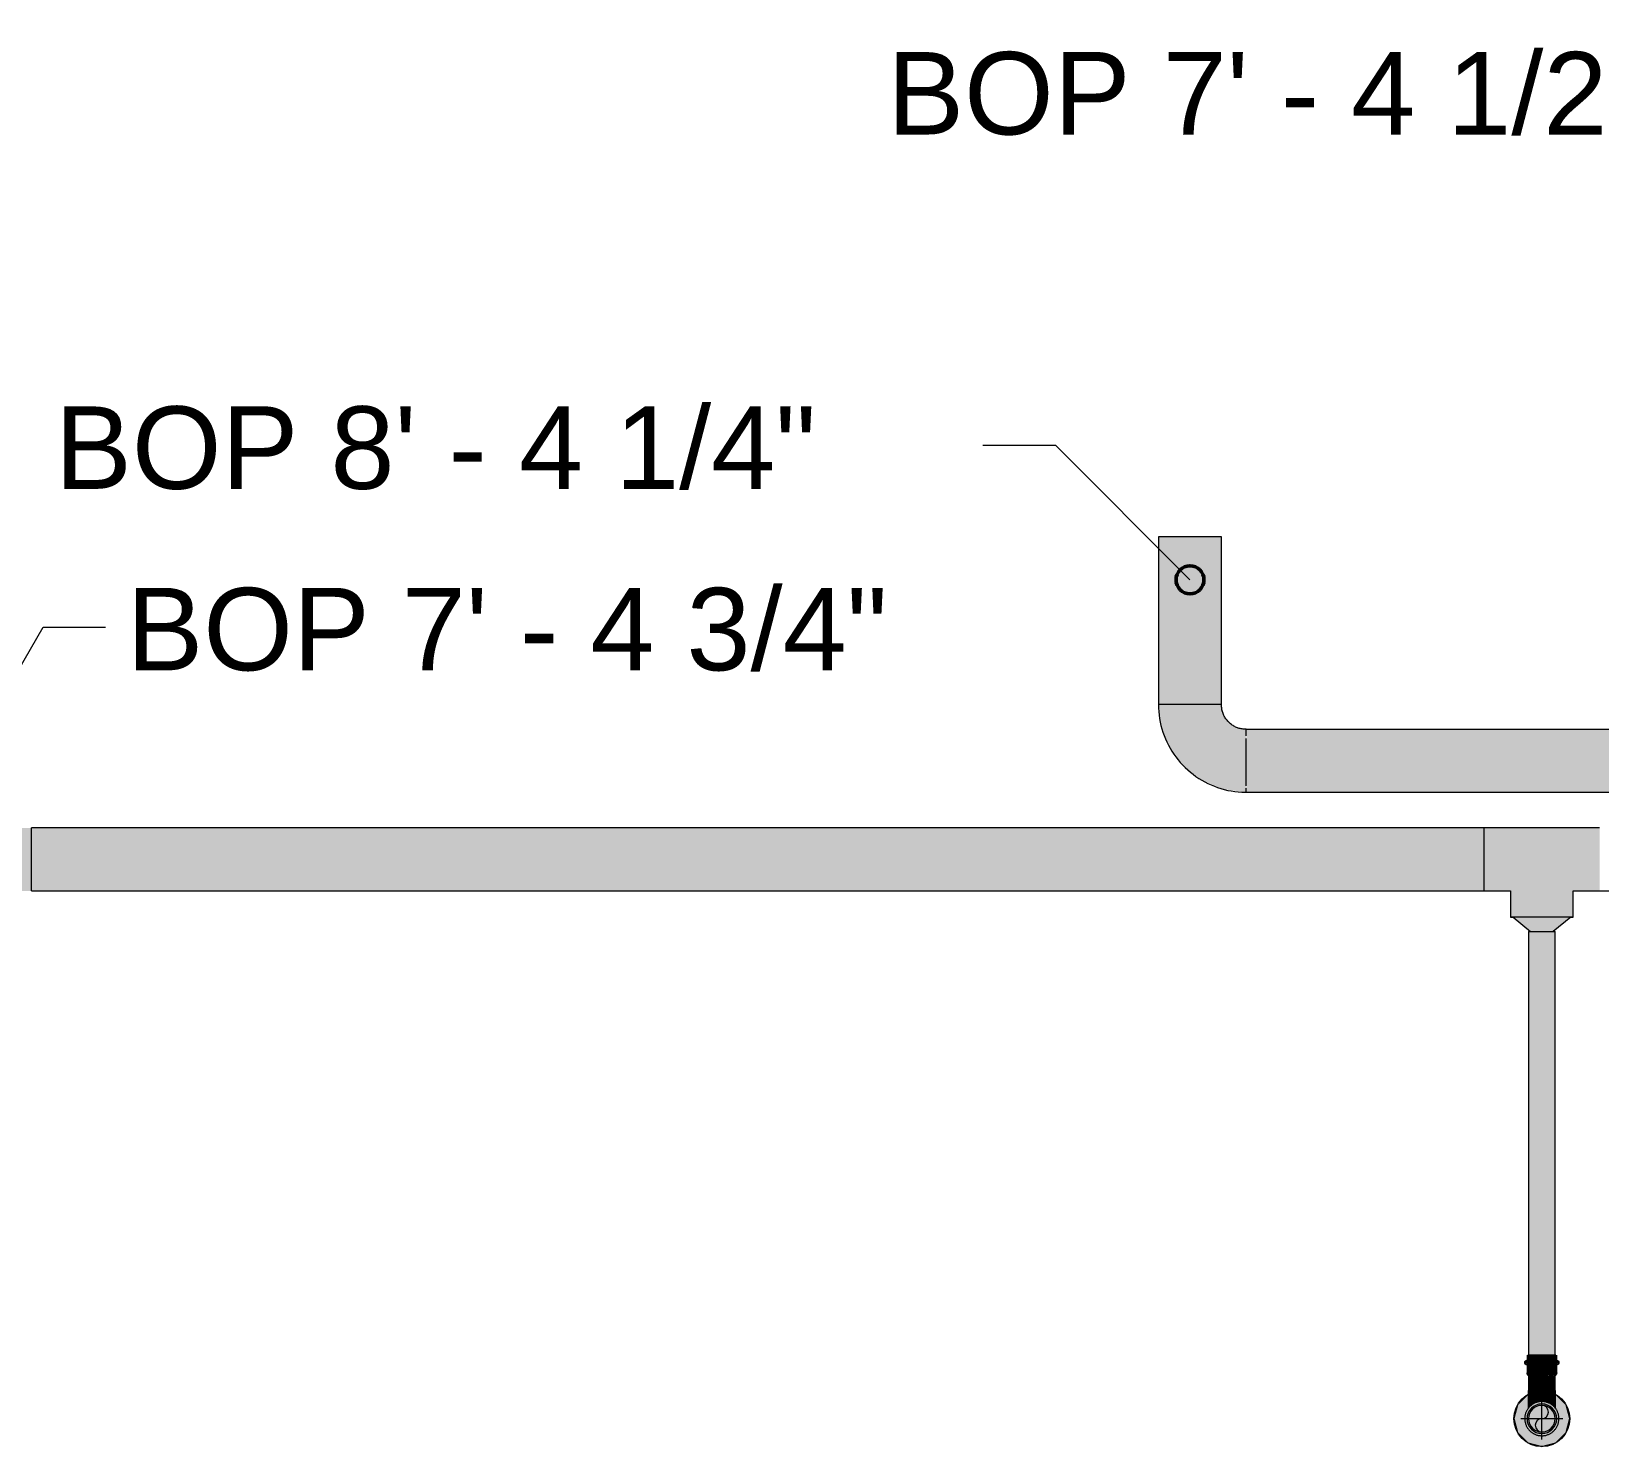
# Model space of a CAD drawing. Header units: inches. Extents: x -3385 to 41, y 7 to 1342.
# Drawn here: x -615.9 to -503.7, y 533.7 to 635 of the extents above; entities that cross this region are included whole.
import ezdxf

# ---------------------------------------------------------------- set-up
doc = ezdxf.new("R2010")
doc.units = ezdxf.units.IN
doc.header["$MEASUREMENT"] = 0
for name, color, linetype, lineweight in [('A-ANNO-NOTE', 131, 'Continuous', 9), ('G-ANNO-DIMS', 111, 'Continuous', 9), ('P-PIPE', 3, 'Continuous', 9), ('P-PIPE-CNTR', 3, 'Continuous', 9)]:
    doc.layers.add(name, color=color, linetype=linetype, lineweight=lineweight)
doc.styles.add('Arial', font='arial.ttf', dxfattribs={"height": 5.901198})

# ---------------------------------------------------------------- blocks, each defined once
blk = doc.blocks.new('Victaulic-VicPress316-Elbow 90-45deg Style P568_P571 - Standard-V1-LOWER PARKING')
at = {"layer": 'P-PIPE'}
for points in [[(-508.3, 539.59), (-507.83, 539.59), (-507.83, 539.92), (-508.88, 539.9), (-509, 539.87), (-509.05, 539.75), (-509, 539.7), (-508.84, 539.59), (-508.45, 539.59)], [(-508.51, 539.92), (-507.83, 539.92), (-507.83, 540.29), (-508.84, 540.29), (-508.84, 539.92), (-508.6, 539.92)], [(-508.06, 539.03), (-507.83, 539.03), (-507.83, 539.59), (-508.84, 539.59), (-508.84, 539.03), (-508.14, 539.03)], [(-507.02, 539.92), (-506.82, 539.92), (-506.82, 540.29), (-507.83, 540.29), (-507.83, 539.92), (-507.16, 539.92)], [(-507.55, 539.59), (-506.82, 539.59), (-506.61, 539.75), (-506.67, 539.87), (-506.82, 539.92), (-507.83, 539.92), (-507.83, 539.59)], [(-506.91, 539.03), (-506.82, 539.03), (-506.82, 539.59), (-507.83, 539.59), (-507.83, 539.03), (-507.02, 539.03)], [(-507.83, 538.81), (-507.83, 539.03), (-508.84, 539.03), (-508.86, 538.91), (-508.81, 538.85), (-508.72, 538.81), (-508.65, 538.84), (-508.37, 538.81), (-508.29, 538.83), (-508.04, 538.83), (-507.83, 538.81)], [(-508, 537.76), (-507.83, 537.76), (-507.83, 538.81), (-508.15, 538.84), (-508.45, 538.82), (-508.56, 538.84), (-508.66, 538.84), (-508.73, 538.81), (-508.78, 538.84), (-508.77, 537.76), (-508.08, 537.76)], [(-507.29, 538.81), (-507.22, 538.82), (-507.1, 538.84), (-506.98, 538.84), (-506.92, 538.82), (-506.82, 538.88), (-506.8, 538.91), (-506.82, 539.03), (-507.83, 539.03), (-507.83, 538.81), (-507.55, 538.85), (-507.34, 538.83)], [(-507.23, 537.76), (-506.88, 537.76), (-506.88, 538.84), (-506.94, 538.81), (-507.02, 538.84), (-507.1, 538.84), (-507.18, 538.83), (-507.29, 538.81), (-507.39, 538.83), (-507.63, 538.84), (-507.83, 538.81), (-507.83, 537.76), (-507.36, 537.76)], [(-508.78, 536.5), (-508.68, 536.6), (-508.29, 536.87), (-508.07, 536.94), (-507.83, 536.97), (-507.83, 537.76), (-508.78, 537.76), (-508.78, 536.51)], [(-506.88, 536.5), (-506.9, 537.76), (-507.83, 537.76), (-507.83, 536.97), (-507.57, 536.94), (-507.33, 536.85), (-506.94, 536.57), (-506.89, 536.51)], [(-507.83, 534.6), (-507.83, 534.68), (-508.45, 534.89), (-508.84, 535.42), (-508.84, 536.07), (-508.45, 536.6), (-507.83, 536.8), (-507.83, 536.97), (-508.07, 536.94), (-508.3, 536.87), (-508.72, 536.57), (-508.88, 536.38), (-509, 536.07), (-509.05, 535.74), (-509, 535.4), (-508.88, 535.11), (-508.68, 534.89), (-508.3, 534.61)], [(-507.83, 534.68), (-507.83, 534.79), (-508.09, 534.83), (-508.31, 534.92), (-508.5, 535.07), (-508.65, 535.27), (-508.75, 535.5), (-508.78, 535.74), (-508.73, 536.04), (-508.72, 536.05), (-508.65, 536.22), (-508.5, 536.41), (-508.31, 536.57), (-508.08, 536.66), (-507.83, 536.69), (-507.83, 536.8), (-508.45, 536.6), (-508.84, 536.07), (-508.84, 535.42), (-508.45, 534.89), (-507.83, 534.68)], [(-507.83, 534.52), (-507.59, 534.54), (-507.36, 534.61), (-506.94, 534.92), (-506.77, 535.15), (-506.66, 535.41), (-506.61, 535.74), (-506.67, 536.08), (-506.78, 536.38), (-506.98, 536.6), (-507.36, 536.87), (-507.59, 536.94), (-507.83, 536.97), (-507.83, 536.8), (-507.21, 536.6), (-506.82, 536.07), (-506.82, 535.42), (-507.21, 534.89), (-507.83, 534.68), (-507.83, 534.54)], [(-507.83, 534.68), (-507.21, 534.89), (-506.82, 535.42), (-506.82, 536.07), (-507.21, 536.6), (-507.83, 536.8), (-507.83, 536.69), (-507.57, 536.65), (-507.36, 536.57), (-507.16, 536.41), (-507.01, 536.22), (-506.91, 535.99), (-506.88, 535.74), (-506.93, 535.45), (-506.94, 535.43), (-507.04, 535.23), (-507.16, 535.07), (-507.36, 534.92), (-507.59, 534.83), (-507.83, 534.79), (-507.83, 534.72)], [(-507.3, 534.97), (-507.27, 534.98), (-507.29, 534.97)]]:
    blk.add_hatch(color=256, dxfattribs=at).paths.add_polyline_path(points, flags=0)
for p, q in [((-508.89, 540.29), (-508.89, 539.92)), ((-508.89, 539.59), (-508.89, 539.03)), ((-507.83, 540.29), (-508.84, 540.29)), ((-508.84, 539.92), (-507.83, 539.92)), ((-508.84, 539.59), (-507.83, 539.59)), ((-506.82, 540.29), (-507.83, 540.29)), ((-507.83, 539.92), (-506.82, 539.92)), ((-507.83, 539.59), (-506.82, 539.59)), ((-506.77, 539.92), (-506.77, 540.29)), ((-506.77, 539.03), (-506.77, 539.59)), ((-508.78, 538.86), (-508.78, 537.76)), ((-508.41, 538.81), (-508.37, 538.81)), ((-507.29, 538.81), (-507.25, 538.81)), ((-506.88, 537.76), (-506.88, 538.86)), ((-508.78, 535.75), (-508.78, 535.76)), ((-508.78, 535.69), (-508.78, 535.73))]:
    blk.add_line(p, q, dxfattribs=at)
at = {"layer": 'P-PIPE', "flags": 128}
for points in [[(-508.89, 539.59), (-508.9, 539.59), (-508.9, 539.59), (-508.91, 539.59), (-508.92, 539.59), (-508.92, 539.59), (-508.93, 539.59), (-508.94, 539.59), (-508.94, 539.6), (-508.95, 539.6), (-508.95, 539.6), (-508.96, 539.6), (-508.97, 539.61), (-508.97, 539.61), (-508.98, 539.61), (-508.98, 539.62), (-508.99, 539.62), (-508.99, 539.62), (-509, 539.63), (-509, 539.63), (-509.01, 539.64), (-509.01, 539.64), (-509.02, 539.65), (-509.02, 539.65), (-509.02, 539.66), (-509.03, 539.66), (-509.03, 539.67), (-509.03, 539.68), (-509.04, 539.68), (-509.04, 539.69), (-509.04, 539.69), (-509.05, 539.7), (-509.05, 539.71), (-509.05, 539.71), (-509.05, 539.72), (-509.05, 539.72), (-509.05, 539.73), (-509.05, 539.74), (-509.05, 539.74), (-509.05, 539.75), (-509.05, 539.76), (-509.05, 539.76), (-509.05, 539.77), (-509.05, 539.78), (-509.05, 539.78), (-509.05, 539.79), (-509.05, 539.8), (-509.05, 539.8), (-509.04, 539.81), (-509.04, 539.82), (-509.04, 539.82), (-509.04, 539.83), (-509.03, 539.83), (-509.03, 539.84), (-509.03, 539.84), (-509.02, 539.85), (-509.02, 539.85), (-509.01, 539.86), (-509.01, 539.86), (-509.01, 539.87), (-509, 539.87), (-509, 539.88), (-508.99, 539.88), (-508.99, 539.89), (-508.98, 539.89), (-508.97, 539.89), (-508.97, 539.9), (-508.96, 539.9), (-508.96, 539.9), (-508.95, 539.91), (-508.94, 539.91), (-508.94, 539.91), (-508.93, 539.91), (-508.93, 539.91), (-508.92, 539.91), (-508.91, 539.92), (-508.91, 539.92), (-508.9, 539.92), (-508.89, 539.92), (-508.89, 539.92)], [(-507.83, 539.92), (-507.87, 539.92), (-507.92, 539.92), (-507.96, 539.92), (-508, 539.92), (-508.04, 539.92), (-508.08, 539.92), (-508.12, 539.92), (-508.16, 539.92), (-508.2, 539.92), (-508.24, 539.92), (-508.28, 539.92), (-508.32, 539.92), (-508.36, 539.92), (-508.39, 539.92), (-508.43, 539.92), (-508.46, 539.92), (-508.5, 539.92), (-508.53, 539.92), (-508.56, 539.92), (-508.59, 539.92), (-508.62, 539.92), (-508.65, 539.92), (-508.67, 539.92), (-508.7, 539.92), (-508.72, 539.92), (-508.74, 539.92), (-508.76, 539.92), (-508.78, 539.92), (-508.8, 539.92), (-508.82, 539.92), (-508.83, 539.92), (-508.85, 539.92), (-508.86, 539.92), (-508.87, 539.92), (-508.87, 539.92), (-508.88, 539.92), (-508.89, 539.92), (-508.89, 539.92), (-508.89, 539.92), (-508.89, 539.92)], [(-508.89, 539.92), (-508.89, 539.92), (-508.89, 539.92), (-508.88, 539.92), (-508.88, 539.92), (-508.87, 539.92), (-508.86, 539.92), (-508.85, 539.92), (-508.84, 539.92)], [(-508.83, 539.59), (-508.85, 539.59), (-508.86, 539.59), (-508.87, 539.59), (-508.87, 539.59), (-508.88, 539.59), (-508.89, 539.59), (-508.89, 539.59), (-508.89, 539.59), (-508.89, 539.59)], [(-508.89, 539.59), (-508.89, 539.59), (-508.89, 539.59), (-508.88, 539.59), (-508.88, 539.59), (-508.87, 539.59), (-508.86, 539.59), (-508.85, 539.59), (-508.84, 539.59), (-508.82, 539.59), (-508.81, 539.59), (-508.79, 539.59), (-508.77, 539.59), (-508.75, 539.59), (-508.73, 539.59), (-508.7, 539.59), (-508.68, 539.59), (-508.65, 539.59), (-508.63, 539.59), (-508.6, 539.59), (-508.57, 539.59), (-508.54, 539.59), (-508.51, 539.59), (-508.47, 539.59), (-508.44, 539.59), (-508.4, 539.59), (-508.37, 539.59), (-508.33, 539.59), (-508.29, 539.59), (-508.25, 539.59), (-508.21, 539.59), (-508.17, 539.59), (-508.13, 539.59), (-508.09, 539.59), (-508.05, 539.59), (-508.01, 539.59), (-507.97, 539.59), (-507.93, 539.59), (-507.88, 539.59), (-507.84, 539.59), (-507.83, 539.59)], [(-506.77, 539.92), (-506.77, 539.92), (-506.78, 539.92), (-506.78, 539.92), (-506.79, 539.92), (-506.79, 539.92), (-506.8, 539.92), (-506.81, 539.92), (-506.83, 539.92), (-506.84, 539.92), (-506.86, 539.92), (-506.87, 539.92), (-506.89, 539.92), (-506.91, 539.92), (-506.93, 539.92), (-506.96, 539.92), (-506.98, 539.92), (-507.01, 539.92), (-507.03, 539.92), (-507.06, 539.92), (-507.09, 539.92), (-507.12, 539.92), (-507.16, 539.92), (-507.19, 539.92), (-507.22, 539.92), (-507.26, 539.92), (-507.29, 539.92), (-507.33, 539.92), (-507.37, 539.92), (-507.41, 539.92), (-507.45, 539.92), (-507.49, 539.92), (-507.53, 539.92), (-507.57, 539.92), (-507.61, 539.92), (-507.65, 539.92), (-507.69, 539.92), (-507.73, 539.92), (-507.78, 539.92), (-507.82, 539.92), (-507.83, 539.92)], [(-507.83, 539.59), (-507.79, 539.59), (-507.75, 539.59), (-507.7, 539.59), (-507.66, 539.59), (-507.62, 539.59), (-507.58, 539.59), (-507.54, 539.59), (-507.5, 539.59), (-507.46, 539.59), (-507.42, 539.59), (-507.38, 539.59), (-507.34, 539.59), (-507.3, 539.59), (-507.27, 539.59), (-507.23, 539.59), (-507.2, 539.59), (-507.16, 539.59), (-507.13, 539.59), (-507.1, 539.59), (-507.07, 539.59), (-507.04, 539.59), (-507.01, 539.59), (-506.99, 539.59), (-506.96, 539.59), (-506.94, 539.59), (-506.92, 539.59), (-506.9, 539.59), (-506.88, 539.59), (-506.86, 539.59), (-506.84, 539.59), (-506.83, 539.59), (-506.82, 539.59), (-506.8, 539.59), (-506.8, 539.59), (-506.79, 539.59), (-506.78, 539.59), (-506.78, 539.59), (-506.77, 539.59), (-506.77, 539.59), (-506.77, 539.59)], [(-506.83, 539.92), (-506.82, 539.92), (-506.8, 539.92), (-506.8, 539.92), (-506.79, 539.92), (-506.78, 539.92), (-506.78, 539.92), (-506.77, 539.92), (-506.77, 539.92), (-506.77, 539.92)], [(-506.77, 539.59), (-506.77, 539.59), (-506.78, 539.59), (-506.78, 539.59), (-506.79, 539.59), (-506.79, 539.59), (-506.8, 539.59), (-506.81, 539.59), (-506.83, 539.59)], [(-506.77, 539.92), (-506.77, 539.92), (-506.76, 539.92), (-506.75, 539.92), (-506.75, 539.92), (-506.74, 539.91), (-506.73, 539.91), (-506.73, 539.91), (-506.72, 539.91), (-506.71, 539.91), (-506.71, 539.9), (-506.7, 539.9), (-506.7, 539.9), (-506.69, 539.9), (-506.68, 539.89), (-506.68, 539.89), (-506.67, 539.88), (-506.67, 539.88), (-506.66, 539.88), (-506.66, 539.87), (-506.65, 539.87), (-506.65, 539.86), (-506.64, 539.86), (-506.64, 539.85), (-506.64, 539.85), (-506.63, 539.84), (-506.63, 539.84), (-506.63, 539.83), (-506.62, 539.82), (-506.62, 539.82), (-506.62, 539.81), (-506.62, 539.81), (-506.61, 539.8), (-506.61, 539.79), (-506.61, 539.79), (-506.61, 539.78), (-506.61, 539.77), (-506.61, 539.77), (-506.61, 539.76), (-506.61, 539.75), (-506.61, 539.75), (-506.61, 539.74), (-506.61, 539.73), (-506.61, 539.73), (-506.61, 539.72), (-506.61, 539.72), (-506.61, 539.71), (-506.62, 539.7), (-506.62, 539.7), (-506.62, 539.69), (-506.62, 539.68), (-506.63, 539.68), (-506.63, 539.67), (-506.63, 539.67), (-506.63, 539.66), (-506.64, 539.66), (-506.64, 539.65), (-506.65, 539.65), (-506.65, 539.64), (-506.66, 539.64), (-506.66, 539.63), (-506.67, 539.63), (-506.67, 539.62), (-506.68, 539.62), (-506.68, 539.62), (-506.69, 539.61), (-506.69, 539.61), (-506.7, 539.61), (-506.7, 539.6), (-506.71, 539.6), (-506.72, 539.6), (-506.72, 539.6), (-506.73, 539.59), (-506.74, 539.59), (-506.74, 539.59), (-506.75, 539.59), (-506.76, 539.59), (-506.76, 539.59), (-506.77, 539.59), (-506.77, 539.59)], [(-508.78, 538.81), (-508.79, 538.82), (-508.8, 538.83), (-508.81, 538.83), (-508.81, 538.84), (-508.82, 538.85), (-508.83, 538.86), (-508.83, 538.87), (-508.84, 538.88), (-508.85, 538.89), (-508.85, 538.89), (-508.86, 538.9), (-508.86, 538.91), (-508.87, 538.92), (-508.87, 538.93), (-508.88, 538.94), (-508.88, 538.95), (-508.88, 538.97), (-508.88, 538.98), (-508.89, 538.99), (-508.89, 539), (-508.89, 539.01), (-508.89, 539.02), (-508.89, 539.03), (-508.89, 539.03)], [(-506.77, 539.03), (-506.77, 539.02), (-506.77, 539.01), (-506.77, 539), (-506.78, 538.99), (-506.78, 538.98), (-506.78, 538.97), (-506.78, 538.96), (-506.79, 538.95), (-506.79, 538.94), (-506.79, 538.93), (-506.8, 538.92), (-506.8, 538.91), (-506.81, 538.9), (-506.81, 538.89), (-506.82, 538.88), (-506.83, 538.87), (-506.83, 538.86), (-506.84, 538.85), (-506.85, 538.84), (-506.85, 538.84), (-506.86, 538.83), (-506.87, 538.82), (-506.88, 538.82), (-506.88, 538.81)], [(-508.78, 536.5), (-508.78, 536.54), (-508.78, 536.6), (-508.78, 536.67), (-508.78, 536.74), (-508.78, 536.81), (-508.78, 536.88), (-508.78, 536.95), (-508.78, 537.03), (-508.78, 537.1), (-508.78, 537.18), (-508.78, 537.26), (-508.78, 537.34), (-508.78, 537.42), (-508.78, 537.5), (-508.78, 537.58), (-508.78, 537.66), (-508.78, 537.74), (-508.78, 537.76)], [(-506.88, 537.76), (-506.88, 537.68), (-506.88, 537.6), (-506.88, 537.52), (-506.88, 537.44), (-506.88, 537.36), (-506.88, 537.28), (-506.88, 537.2), (-506.88, 537.12), (-506.88, 537.05), (-506.88, 536.97), (-506.88, 536.9), (-506.88, 536.83), (-506.88, 536.76), (-506.88, 536.69), (-506.88, 536.62), (-506.88, 536.55), (-506.88, 536.5)], [(-507.83, 536.97), (-507.88, 536.97), (-507.93, 536.96), (-507.98, 536.96), (-508.03, 536.95), (-508.07, 536.94), (-508.12, 536.93), (-508.17, 536.92), (-508.22, 536.9), (-508.26, 536.89), (-508.31, 536.87), (-508.35, 536.85), (-508.4, 536.83), (-508.44, 536.8), (-508.48, 536.78), (-508.52, 536.75), (-508.56, 536.72), (-508.6, 536.69), (-508.64, 536.66), (-508.67, 536.63), (-508.71, 536.6), (-508.74, 536.56), (-508.77, 536.52), (-508.8, 536.48), (-508.83, 536.44), (-508.86, 536.4), (-508.89, 536.36), (-508.91, 536.32), (-508.93, 536.28), (-508.95, 536.23), (-508.97, 536.19), (-508.99, 536.14), (-509, 536.09), (-509.02, 536.05), (-509.03, 536), (-509.04, 535.95), (-509.04, 535.9), (-509.05, 535.85), (-509.05, 535.8), (-509.05, 535.76), (-509.05, 535.71), (-509.05, 535.66), (-509.05, 535.61), (-509.04, 535.56), (-509.03, 535.51), (-509.02, 535.46), (-509.01, 535.42), (-509, 535.37), (-508.98, 535.32), (-508.96, 535.28), (-508.94, 535.23), (-508.92, 535.19), (-508.9, 535.15), (-508.87, 535.1), (-508.85, 535.06), (-508.82, 535.02), (-508.79, 534.98), (-508.76, 534.95), (-508.73, 534.91), (-508.69, 534.87), (-508.66, 534.84), (-508.62, 534.81), (-508.58, 534.78), (-508.54, 534.75), (-508.5, 534.72), (-508.46, 534.69), (-508.42, 534.67), (-508.38, 534.65), (-508.33, 534.63), (-508.29, 534.61), (-508.24, 534.59), (-508.19, 534.57), (-508.15, 534.56), (-508.1, 534.55), (-508.05, 534.54), (-508, 534.53), (-507.95, 534.53), (-507.91, 534.52), (-507.86, 534.52), (-507.83, 534.52)], [(-507.83, 534.52), (-507.78, 534.52), (-507.73, 534.52), (-507.68, 534.53), (-507.64, 534.53), (-507.59, 534.54), (-507.54, 534.55), (-507.49, 534.57), (-507.45, 534.58), (-507.4, 534.6), (-507.35, 534.62), (-507.31, 534.64), (-507.27, 534.66), (-507.22, 534.68), (-507.18, 534.71), (-507.14, 534.73), (-507.1, 534.76), (-507.06, 534.79), (-507.02, 534.82), (-506.99, 534.86), (-506.95, 534.89), (-506.92, 534.93), (-506.89, 534.96), (-506.86, 535), (-506.83, 535.04), (-506.8, 535.08), (-506.78, 535.12), (-506.75, 535.17), (-506.73, 535.21), (-506.71, 535.25), (-506.69, 535.3), (-506.67, 535.35), (-506.66, 535.39), (-506.65, 535.44), (-506.63, 535.49), (-506.63, 535.53), (-506.62, 535.58), (-506.61, 535.63), (-506.61, 535.68), (-506.61, 535.73), (-506.61, 535.78), (-506.61, 535.83), (-506.61, 535.88), (-506.62, 535.92), (-506.63, 535.97), (-506.64, 536.02), (-506.65, 536.07), (-506.67, 536.12), (-506.68, 536.16), (-506.7, 536.21), (-506.72, 536.25), (-506.74, 536.3), (-506.76, 536.34), (-506.79, 536.38), (-506.81, 536.42), (-506.84, 536.46), (-506.87, 536.5), (-506.9, 536.54), (-506.93, 536.58), (-506.97, 536.61), (-507, 536.65), (-507.04, 536.68), (-507.08, 536.71), (-507.12, 536.74), (-507.16, 536.77), (-507.2, 536.79), (-507.24, 536.82), (-507.29, 536.84), (-507.33, 536.86), (-507.38, 536.88), (-507.42, 536.9), (-507.47, 536.91), (-507.51, 536.92), (-507.56, 536.94), (-507.61, 536.95), (-507.66, 536.95), (-507.71, 536.96), (-507.76, 536.96), (-507.8, 536.97), (-507.83, 536.97)], [(-506.88, 535.75), (-506.88, 535.75), (-506.88, 535.74), (-506.88, 535.74)]]:
    blk.add_lwpolyline(points, dxfattribs=at)
at = {"layer": 'P-PIPE'}
for radius, start, end in [(1.06, 90, 270), (0.95, 124.5981, 127.6477), (1.06, 270, 90), (0.95, 52.279, 55.4643), (0.95, 160.7022, 162), (0.95, 198, 199.2978), (0.95, 18, 19.4332), (0.95, 340.5668, 342), (0.95, 232.3523, 235.4019), (0.95, 304.5357, 307.721)]:
    blk.add_arc((-507.83, 535.74), radius, start, end, dxfattribs=at)
blk = doc.blocks.new('Elbow - Welded - Generic - Standard-1198198-LOWER PARKING')
at = {"layer": 'P-PIPE'}
blk.add_hatch(color=256, dxfattribs=at).paths.add_polyline_path([(-528.98, 580.55), (-528.98, 581.68), (-528.98, 585.05), (-529.86, 585.28), (-530.51, 585.93), (-530.75, 586.81), (-531.04, 586.81), (-531.05, 586.82), (-534.12, 586.82), (-535.25, 586.81), (-535.03, 585.19), (-534.41, 583.68), (-533.41, 582.38), (-532.09, 581.38), (-530.6, 580.76), (-528.99, 580.55)], flags=0)
at = {"layer": 'P-PIPE', "flags": 128}
for points in [[(-535.25, 586.81), (-535.24, 586.56), (-535.23, 586.31), (-535.2, 586.06), (-535.17, 585.81), (-535.12, 585.57), (-535.07, 585.32), (-535, 585.08), (-534.93, 584.84), (-534.84, 584.6), (-534.75, 584.37), (-534.65, 584.14), (-534.54, 583.92), (-534.42, 583.7), (-534.29, 583.48), (-534.15, 583.27), (-534.01, 583.07), (-533.85, 582.87), (-533.69, 582.68), (-533.52, 582.49), (-533.35, 582.32), (-533.16, 582.15), (-532.97, 581.98), (-532.78, 581.83), (-532.57, 581.68), (-532.37, 581.54), (-532.15, 581.41), (-531.93, 581.28), (-531.71, 581.17), (-531.48, 581.07), (-531.25, 580.97), (-531.02, 580.88), (-530.78, 580.81), (-530.54, 580.74), (-530.29, 580.68), (-530.05, 580.64), (-529.8, 580.6), (-529.55, 580.57), (-529.3, 580.55), (-529.05, 580.55), (-528.98, 580.55)], [(-528.98, 585.05), (-529.05, 585.05), (-529.12, 585.05), (-529.19, 585.06), (-529.26, 585.07), (-529.33, 585.08), (-529.4, 585.1), (-529.47, 585.11), (-529.54, 585.13), (-529.6, 585.16), (-529.67, 585.18), (-529.73, 585.21), (-529.8, 585.24), (-529.86, 585.28), (-529.92, 585.31), (-529.98, 585.35), (-530.03, 585.39), (-530.09, 585.44), (-530.14, 585.48), (-530.2, 585.53), (-530.25, 585.58), (-530.29, 585.63), (-530.34, 585.69), (-530.38, 585.74), (-530.43, 585.8), (-530.47, 585.86), (-530.5, 585.92), (-530.54, 585.98), (-530.57, 586.04), (-530.6, 586.11), (-530.63, 586.17), (-530.65, 586.24), (-530.67, 586.3), (-530.69, 586.37), (-530.71, 586.44), (-530.72, 586.51), (-530.73, 586.58), (-530.74, 586.65), (-530.74, 586.72), (-530.75, 586.79), (-530.75, 586.81)]]:
    blk.add_lwpolyline(points, dxfattribs=at)
at = {"layer": 'P-PIPE'}
for centre, major_axis, ratio, start_param, end_param in [((-533, 586.81), (2.25, 0), 0.004167, 3.009642, 3.139503), ((-533, 586.81), (2.25, 0), 0.004167, 1.57082, 1.830506), ((-533, 586.81), (2.25, 0), 0.004167, 0, 0.25971), ((-528.98, 582.8), (0, 2.25), 0.002089, 6.025553, 6.283185), ((-528.98, 582.8), (0, 2.25), 0.002089, 5.763753, 5.892581), ((-528.98, 582.8), (0, 2.25), 0.002089, 4.716556, 4.974284), ((-528.98, 582.8), (0, 2.25), 0.002089, 4.454756, 4.712343), ((-528.98, 582.8), (0, 2.25), 0.002089, 4.192957, 4.450393), ((-528.98, 582.8), (0, 2.25), 0.002089, 3.407559, 3.536387), ((-528.98, 582.8), (0, 2.25), 0.002089, 3.145759, 3.274588)]:
    blk.add_ellipse(centre, major_axis=major_axis, ratio=ratio, start_param=start_param, end_param=end_param, dxfattribs=at)

msp = doc.modelspace()

# ---------------------------------------------------------------- hatches: boundary and pattern name
at = {"layer": 'A-ANNO-NOTE'}
msp.add_hatch(color=256, dxfattribs=at).paths.add_polyline_path([(-507.831, 533.743), (-506.831, 534.011), (-506.099, 534.743), (-505.831, 535.743), (-506.099, 536.743), (-506.831, 537.475), (-507.831, 537.743), (-508.831, 537.475), (-509.563, 536.743), (-509.831, 535.743), (-509.563, 534.743), (-508.831, 534.011)], flags=0)
h = msp.add_hatch(color=256, dxfattribs=at)
edge = h.paths.add_edge_path(flags=0)
edge.add_arc((-507.831, 535.743), 2, 0, 360)
at = {"layer": 'P-PIPE'}
for points in [[(-535.246, 586.811), (-534.587, 586.817), (-532.996, 586.82), (-532.996, 598.812), (-535.246, 598.803), (-535.246, 590.214)], [(-304.923, 582.795), (-295.941, 582.795), (-295.946, 585.045), (-528.98, 585.045), (-528.976, 583.92), (-528.975, 582.795), (-322.397, 582.795)], [(-295.946, 580.545), (-295.942, 581.67), (-295.941, 582.795), (-528.975, 582.795), (-528.979, 580.545), (-296.185, 580.545)], [(-619.469, 573.493), (-615.866, 573.494), (-615.862, 574.61), (-615.866, 577.993), (-617.75, 577.993), (-618.078, 577.657), (-619.995, 575.733), (-622.25, 577.993), (-624.134, 577.993), (-624.13, 576.86), (-624.132, 573.493)], [(-615.862, 575.743), (-511.96, 575.743), (-511.965, 577.993), (-615.866, 577.993), (-615.862, 576.86), (-615.862, 575.743)], [(-505.581, 571.609), (-505.581, 573.493), (-505.909, 573.829), (-507.826, 575.753), (-510.081, 573.493), (-510.081, 571.609), (-509.529, 571.616), (-506.702, 571.618), (-505.62, 571.61)], [(-509.888, 571.605), (-509.893, 571.609), (-508.836, 571.617), (-505.823, 571.61), (-506.62, 571.617), (-510.003, 571.612), (-509.893, 571.605)], [(-507.018, 570.578), (-505.768, 571.609), (-506.702, 571.617), (-509.782, 571.611), (-509.893, 571.609), (-508.643, 570.578), (-507.255, 570.58), (-507.019, 570.578)], [(-508.653, 540.293), (-507.831, 540.293), (-507.831, 570.578), (-508.781, 570.578), (-508.779, 540.293), (-508.744, 540.293)], [(-507.152, 540.293), (-506.881, 540.293), (-506.881, 570.578), (-507.831, 570.578), (-507.82, 540.293), (-507.159, 540.293)], [(-507.831, 534.793), (-507.585, 534.825), (-507.356, 534.92), (-507.159, 535.071), (-507.008, 535.268), (-506.913, 535.497), (-506.881, 535.743), (-506.913, 535.989), (-507.008, 536.218), (-507.159, 536.415), (-507.356, 536.566), (-507.585, 536.66), (-507.831, 536.693), (-508.077, 536.66), (-508.306, 536.566), (-508.503, 536.415), (-508.654, 536.218), (-508.749, 535.989), (-508.781, 535.743), (-508.749, 535.497), (-508.627, 535.232), (-508.503, 535.071), (-508.306, 534.92), (-508.077, 534.825)]]:
    msp.add_hatch(color=256, dxfattribs=at).paths.add_polyline_path(points, flags=0)
h = msp.add_hatch(color=256, dxfattribs=at)
h.paths.add_polyline_path([(-530.746, 586.811), (-530.746, 598.803), (-531.405, 598.81), (-532.996, 598.812), (-532.991, 586.82), (-530.784, 586.812)], flags=0)
h.paths.add_polyline_path([(-530.746, 586.813), (-530.75, 587.532), (-530.768, 590.214)], flags=0)
h.paths.add_polyline_path([(-532.414, 586.82), (-532.414, 586.831), (-532.414, 590.214)], flags=0)
h = msp.add_hatch(color=256, dxfattribs=at)
h.paths.add_polyline_path([(-511.965, 573.493), (-511.964, 573.493), (-510.081, 573.493), (-509.185, 574.393), (-507.826, 575.753), (-505.581, 573.493), (-503.697, 573.493), (-503.693, 574.627), (-503.697, 577.993), (-511.965, 577.993), (-511.961, 576.877), (-511.964, 573.514)], flags=0)
h.paths.add_polyline_path([(-511.96, 576.335), (-511.96, 576.335), (-505.883, 576.335)], flags=0)
h = msp.add_hatch(color=256, dxfattribs=at)
h.paths.add_polyline_path([(-615.866, 573.493), (-511.965, 573.494), (-511.961, 574.63), (-511.96, 575.743), (-615.862, 575.743), (-615.865, 573.531)], flags=0)
h.paths.add_polyline_path([(-615.862, 574.152), (-615.863, 574.152), (-601.994, 574.152)], flags=0)

# ---------------------------------------------------------------- linework, layer by layer
at = {"layer": 'A-ANNO-NOTE'}
for p, q in [((-508.831, 537.475), (-509.563, 536.743)), ((-507.831, 537.743), (-508.831, 537.475)), ((-506.831, 537.475), (-507.831, 537.743)), ((-506.099, 536.743), (-506.831, 537.475)), ((-509.563, 536.743), (-509.831, 535.743)), ((-505.831, 535.743), (-506.099, 536.743)), ((-509.831, 535.743), (-509.563, 534.743)), ((-506.099, 534.743), (-505.831, 535.743)), ((-509.563, 534.743), (-508.831, 534.011)), ((-508.831, 534.011), (-507.831, 533.743)), ((-507.831, 533.743), (-506.831, 534.011)), ((-506.831, 534.011), (-506.099, 534.743))]:
    msp.add_line(p, q, dxfattribs=at)
msp.add_circle((-507.831, 535.743), 2, dxfattribs=at)
at = {"layer": 'G-ANNO-DIMS'}
for p, q in [((-542.596, 605.341), (-558.613, 605.341)), ((-620, 583.733), (-615.019, 592.361)), ((-615.019, 592.361), (-610.567, 592.361))]:
    msp.add_line(p, q, dxfattribs=at)
at = {"layer": 'G-ANNO-DIMS', "lineweight": 50}
msp.add_circle((-532.996, 595.741), 1, dxfattribs=at)
at = {"layer": 'P-PIPE'}
for p, q in [((-535.246, 598.803), (-535.246, 586.811)), ((-530.746, 586.811), (-530.746, 598.803)), ((-295.946, 585.045), (-528.98, 585.045)), ((-528.98, 580.545), (-295.946, 580.545)), ((-511.965, 577.993), (-615.866, 577.993)), ((-503.697, 577.993), (-511.965, 577.993)), ((-615.866, 573.493), (-511.965, 573.493)), ((-511.965, 573.493), (-510.081, 573.493)), ((-510.081, 573.493), (-510.081, 571.609)), ((-505.581, 573.493), (-503.697, 573.493)), ((-505.581, 571.609), (-505.581, 573.493)), ((-503.697, 573.493), (-501.439, 573.493)), ((-509.893, 571.609), (-508.643, 570.578)), ((-505.768, 571.609), (-507.018, 570.578)), ((-508.781, 570.578), (-508.781, 540.293)), ((-508.781, 570.578), (-506.881, 570.578)), ((-506.881, 540.293), (-506.881, 570.578))]:
    msp.add_line(p, q, dxfattribs=at)
for centre, radius, start, end in [((-507.831, 535.743), 0.95, 0, 180), ((-507.831, 536.218), 0.475, 270, 90), ((-507.831, 535.743), 0.95, 180, 0), ((-507.831, 535.268), 0.475, 90, 270)]:
    msp.add_arc(centre, radius, start, end, dxfattribs=at)
for centre, major_axis, ratio, start_param, end_param in [((-532.996, 598.803), (2.25, 0), 0.0041206, 1.5707963, 3.1415927), ((-532.996, 598.803), (2.25, 0), 0.0041206, 0, 1.5707963), ((-532.996, 586.811), (2.25, 0), 0.0041206, 2.8797933, 3.0100294), ((-532.996, 586.811), (2.25, 0), 0.0041206, 2.6179939, 2.8783706), ((-532.996, 586.811), (2.25, 0), 0.0041206, 2.3561945, 2.6162698), ((-532.996, 586.811), (2.25, 0), 0.0041206, 2.0943951, 2.354325), ((-532.996, 586.811), (2.25, 0), 0.0041206, 1.8325957, 2.0924298), ((-532.996, 586.811), (2.25, 0), 0.0041206, 1.5707963, 1.8305538), ((-532.996, 586.811), (2.25, 0), 0.0041206, 1.3089969, 1.5686829), ((-532.996, 586.811), (2.25, 0), 0.0041206, 1.0471976, 1.3068069), ((-532.996, 586.811), (2.25, 0), 0.0041206, 0.7853982, 1.0449117), ((-532.996, 586.811), (2.25, 0), 0.0041206, 0.5235988, 0.7829669), ((-532.996, 586.811), (2.25, 0), 0.0041206, 0.2617994, 0.5208661), ((-532.996, 586.811), (2.25, 0), 0.0041206, 0, 0.129278), ((-528.98, 582.795), (0, 2.25), 0.0020833, 6.1543951, 6.2831853), ((-528.98, 582.795), (0, 2.25), 0.0020833, 5.8926646, 6.0213859), ((-528.98, 582.795), (0, 2.25), 0.0020833, 5.6308994, 5.7595865), ((-528.98, 582.795), (0, 2.25), 0.0020833, 5.2405436, 5.4977871), ((-528.98, 582.795), (0, 2.25), 0.0020833, 4.9785546, 5.2359878), ((-528.98, 582.795), (0, 2.25), 0.0020833, 4.7166036, 4.9741884), ((-528.98, 582.795), (0, 2.25), 0.0020833, 4.4546629, 4.712389), ((-528.98, 582.795), (0, 2.25), 0.0020833, 4.1927118, 4.4505896), ((-528.98, 582.795), (0, 2.25), 0.0020833, 3.9307229, 4.1887902), ((-528.98, 582.795), (0, 2.25), 0.0020833, 3.7981512, 3.9269908), ((-528.98, 582.795), (0, 2.25), 0.0020833, 3.2745389, 3.403392), ((-528.98, 582.795), (0, 2.25), 0.0020833, 3.536327, 3.6651914), ((-615.866, 575.743), (0, 2.25), 0.0019107, 6.1501904, 6.2790187), ((-615.866, 575.743), (0, 2.25), 0.0019107, 6.0213859, 6.1502133), ((-615.866, 575.743), (0, 2.25), 0.0019107, 5.888391, 6.0172193), ((-615.866, 575.743), (0, 2.25), 0.0019107, 5.7595865, 5.8884139), ((-615.866, 575.743), (0, 2.25), 0.0019107, 5.6265916, 5.7554199), ((-511.965, 575.743), (0, 2.25), 0.0019107, 6.1545651, 6.2831853), ((-511.965, 575.743), (0, 2.25), 0.0019107, 6.0259711, 6.2831853), ((-511.965, 575.743), (0, 2.25), 0.0019107, 5.8927657, 6.0213859), ((-511.965, 575.743), (0, 2.25), 0.0019107, 5.7641717, 5.8927919), ((-511.965, 575.743), (0, 2.25), 0.0019107, 5.6309663, 5.7595865), ((-615.866, 575.743), (0, 2.25), 0.0019107, 5.4977871, 5.6240114), ((-615.866, 575.743), (0, 2.25), 0.0019107, 5.2359878, 5.4940551), ((-615.866, 575.743), (0, 2.25), 0.0019107, 5.2363734, 5.4936205), ((-615.866, 575.743), (0, 2.25), 0.0019107, 4.9741884, 5.2320662), ((-615.866, 575.743), (0, 2.25), 0.0019107, 4.9743854, 5.2318211), ((-511.965, 575.743), (0, 2.25), 0.0019107, 5.5023723, 5.6309925), ((-511.965, 575.743), (0, 2.25), 0.0019107, 5.240573, 5.4982688), ((-511.965, 575.743), (0, 2.25), 0.0019107, 5.2410006, 5.4977871), ((-511.965, 575.743), (0, 2.25), 0.0019107, 4.978993, 5.2359878), ((-511.965, 575.743), (0, 2.25), 0.0019107, 4.9787736, 5.2362601), ((-615.866, 575.743), (0, 2.25), 0.0019107, 4.712389, 4.9701151), ((-615.866, 575.743), (0, 2.25), 0.0019107, 4.7124347, 4.9700217), ((-615.866, 575.743), (0, 2.25), 0.0019107, 4.4505896, 4.7081744), ((-615.866, 575.743), (0, 2.25), 0.0019107, 4.4504939, 4.7082223), ((-511.965, 575.743), (0, 2.25), 0.0019107, 4.717027, 4.9741884), ((-511.965, 575.743), (0, 2.25), 0.0019107, 4.7169742, 4.9742936), ((-511.965, 575.743), (0, 2.25), 0.0019107, 4.4550723, 4.712389), ((-511.965, 575.743), (0, 2.25), 0.0019107, 4.4551748, 4.7123389), ((-615.866, 575.743), (0, 2.25), 0.0019107, 3.9265527, 4.1846236), ((-615.866, 575.743), (0, 2.25), 0.0019107, 3.9269908, 4.1842344), ((-615.866, 575.743), (0, 2.25), 0.0019107, 4.1887902, 4.4462233), ((-615.866, 575.743), (0, 2.25), 0.0019107, 4.1885425, 4.446423), ((-511.965, 575.743), (0, 2.25), 0.0019107, 3.9310986, 4.1887902), ((-511.965, 575.743), (0, 2.25), 0.0019107, 3.931576, 4.1883668), ((-511.965, 575.743), (0, 2.25), 0.0019107, 4.1931063, 4.4505896), ((-511.965, 575.743), (0, 2.25), 0.0019107, 4.1933754, 4.4503733), ((-615.866, 575.743), (0, 2.25), 0.0019107, 3.1415927, 3.3992254), ((-615.866, 575.743), (0, 2.25), 0.0019107, 3.1415927, 3.2704209), ((-615.866, 575.743), (0, 2.25), 0.0019107, 3.4033921, 3.5322203), ((-615.866, 575.743), (0, 2.25), 0.0019107, 3.6651914, 3.7940197), ((-615.866, 575.743), (0, 2.25), 0.0019107, 3.5321965, 3.6610248), ((-615.866, 575.743), (0, 2.25), 0.0019107, 3.7939959, 3.9228242), ((-511.965, 575.743), (0, 2.25), 0.0019107, 3.1461779, 3.2747981), ((-511.965, 575.743), (0, 2.25), 0.0019107, 3.2747727, 3.4033921), ((-511.965, 575.743), (0, 2.25), 0.0019107, 3.5365721, 3.6651914), ((-511.965, 575.743), (0, 2.25), 0.0019107, 3.4079772, 3.5365974), ((-511.965, 575.743), (0, 2.25), 0.0019107, 3.8013124, 3.9269908), ((-511.965, 575.743), (0, 2.25), 0.0019107, 3.6697766, 3.7983968), ((-507.831, 571.609), (2.25, 0), 0.0045852, 0, 3.139682), ((-507.831, 571.609), (2.25, 0), 0.0045852, 3.1415927, 3.5380978), ((-507.831, 571.609), (2.25, 0), 0.0045852, 5.8867452, 6.2812746)]:
    msp.add_ellipse(centre, major_axis=major_axis, ratio=ratio, start_param=start_param, end_param=end_param, dxfattribs=at)
at = {"layer": 'P-PIPE-CNTR'}
for p, q in [((-507.831, 534.243), (-507.831, 537.243)), ((-509.331, 535.743), (-506.331, 535.743))]:
    msp.add_line(p, q, dxfattribs=at)

# ---------------------------------------------------------------- block references
at = {"layer": 'P-PIPE'}
for name in ['Elbow - Welded - Generic - Standard-1198198-LOWER PARKING', 'Victaulic-VicPress316-Elbow 90-45deg Style P568_P571 - Standard-V1-LOWER PARKING']:
    msp.add_blockref(name, (0, 0), dxfattribs=at)

# ---------------------------------------------------------------- texts
at = {"layer": 'G-ANNO-DIMS', "insert": (-554.652, 633.491), "char_height": 5.9012, "width": 64.872, "attachment_point": 1, "line_spacing_factor": 0.938532, "style": 'Arial', "bg_fill": 3, "box_fill_scale": 1.25, "bg_fill_color": 0, "bg_fill_transparency": 0}
msp.add_mtext('BOP 7\' - 4 1/2"', dxfattribs=at)

# ---------------------------------------------------------------- next in the draw order: texts
at = {"layer": 'G-ANNO-DIMS', "char_height": 5.9012, "width": 64.872, "attachment_point": 1, "line_spacing_factor": 0.938532, "style": 'Arial', "bg_fill": 3, "box_fill_scale": 1.25, "bg_fill_color": 0, "bg_fill_transparency": 0}
for s, insert in [('BOP 8\' - 4 1/4"', (-614.173, 608.145)), ('BOP 7\' - 4 3/4"', (-609.067, 595.165))]:
    msp.add_mtext(s, dxfattribs=dict(at, insert=insert))

# ---------------------------------------------------------------- next in the draw order: linework, layer by layer
at = {"layer": 'G-ANNO-DIMS'}
msp.add_line((-532.996, 595.741), (-542.596, 605.341), dxfattribs=at)

doc.saveas('drawing.dxf')
